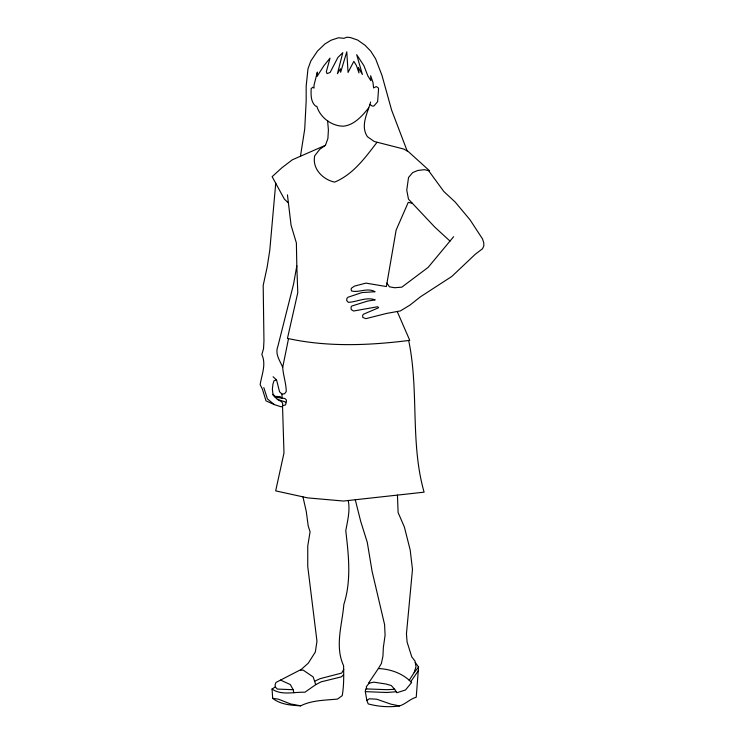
<?xml version="1.0" encoding="UTF-8"?>
<svg xmlns="http://www.w3.org/2000/svg" width="744" height="744" viewBox="0 0 744 744"><rect width="100%" height="100%" fill="white"/><g stroke="black" fill="none" stroke-linecap="round" stroke-linejoin="round"><path stroke-width="1.12" d="M272.044 689.028C281.483 695.733 294.113 691.799 304.891 692.246L315.716 684.666L313.187 676.947L303.18 670.139L299.851 670.139L275.987 682.434L275.113 684.666L275.28 686.963L272.044 689.028L272.704 698.346C280.432 704.54 291.109 705.321 300.688 705.824C312.08 700.113 325.1 700.309 337.488 699.072L342.212 695.668C343.979 685.773 343.774 675.692 343.589 665.694C334.595 646.266 342.203 624.635 343.84 604.463C351.549 580.366 348.601 555.312 345.783 530.732C347.522 520.819 350.303 510.598 348.229 500.526M415.254 662.467L418.547 667.005L416.231 697.24C409.981 698.951 405.685 704.084 399.491 705.935C389.177 707.432 378.24 706.633 368.196 703.898L366.866 700.523L365.332 691.641L365.62 688.888L386.936 689.679L394.636 689.269L396.868 692.729L405.489 689.986L411.59 682.583C403.22 673.525 390.498 669.014 378.352 668.549L368.438 683.299L373.814 682.164L385.969 684.006L391.344 685.559L394.636 689.269M275.736 183.275L269.765 250.393L267.133 267.236L263.19 285.389L263.953 340.892L263.534 348.666L261.851 354.544C266.454 364.448 261.646 374.79 260.149 384.685L262.372 389.075L266.008 400.858L274.331 404.606L281.12 406.801L282.543 406.429L282.655 403.164L281.381 401.63L277.382 399.361L273.104 395.25L272.369 389.242L272.899 384.332L274.006 380.751L276.554 379.942L279.539 391.772L282.004 394.115L282.004 398.133L284.803 398.477L286.31 399.881L286.431 401.667L285.724 402.634M300.455 156.249L304.714 129.149L306.175 101.156L306.175 86.183L307.979 68.792L310.843 60.971L317.521 51.011L324.914 43.97L331.015 40.241L338.464 37.777L344.016 38.316L346.871 37.2L350.461 37.572L357.65 40.055L364.941 45.179L370.726 51.113L375.608 58.832L382.007 75.507L391.642 110.196L407.154 150.92M412.371 203.289L408.261 202.359L396.134 230.082L386.378 286.542L365.899 283.111L354.497 286.115L351.68 287.984L351.075 289.007L351.503 290.951C358.933 293.015 367.424 287.277 375.097 291.732L361.956 292.569L348.015 297.237L346.909 298.335L346.695 300.585L348.397 302.362C357.232 301.887 366.318 296.623 375.218 299.86L367.397 301.125L351.875 306.007L351.075 307.058L351.159 309.541L353.595 311.011L377.636 306.742L378.631 307.737L363.379 314.266L362.626 315.419L362.867 317.53L365.927 318.646L386.555 313.438L400.356 310.936L410.102 304.993L420.416 296.819L451.85 276.424L475.277 254.262L482.484 248.775L483.851 245.864L483.749 242.702L482.503 238.908L470.05 219.843L455.235 202.098L443.815 191.496L428.563 170.599M287.444 194.891L291.081 225.283L296.382 242.953L296.819 265.841L293.536 284.217L277.838 346.472C274.778 354.088 279.977 360.654 282.701 367.313C283.194 375.525 286.254 383.513 286.226 391.595L284.58 393.762L282.004 394.115M282.701 367.313L288.523 338.641M370.633 102.002C367.583 113.097 360.133 125.708 367.397 136.682L374.213 141.481L403.694 149.032L408.233 151.506L429.576 170.822L424.433 169.688L417.896 170.441L412.678 172.599L408.54 177.453L406.754 190.157L408.475 199.15L434.887 227.208L449.99 241.084M409.209 680.286L414.166 672.548L415.998 666.615L415.013 661.1L411.758 656.859L407.089 642.016L406.447 633.823L412.474 569.467L410.204 550.067L404.411 527.124L398.105 512.514L397.454 495.104M376.966 142.392C365.044 157.812 353.298 174.338 334.614 182.113C322.757 179.611 311.969 168.544 314.703 155.794L319.781 149.284L325.426 145.303L327.89 138.626L328.402 129.949L327.583 120.519M343.784 669.34L341.673 673.078L320.078 678.677L314.824 681.151M378.352 668.549L381.384 663.555L382.928 656.236L383.365 647.382L385.094 635.199L384.583 624.597L372.093 571.308L367.285 542.367L360.738 521.498L355.269 499.745M368.717 107.852C362.337 115.757 354.386 124.936 343.672 126.164C331.945 126.406 320.115 117.496 316.851 106.327L315.568 106.094C310.536 101.593 311.011 94.748 311.15 88.638L312.778 87.243L314.033 88.108L314.033 85.086L317.363 72.056L317.065 76.446L323.891 65.723L330.029 58.125L326.328 71.768L327.1 73.619L330.122 72.447L337.916 57.446L342.789 52.666L337.432 73.712L340.454 68.746L340.65 72.252L346.788 51.792L348.053 72.447L353.837 61.352L356.404 65.491L358.961 72.931L358.338 67.434L362.384 74.484L356.683 54.693L363.835 65.574L367.973 76.139L370.875 80.696L370.67 75.73L372.977 82.454L373.609 87.95L376.176 86.592L377.98 87.55L378.575 88.713L377.636 101.714L373.888 106.029L372.381 106.113L369.833 104.448M410.707 681.727L418.593 670.344M369.136 683.15L366.336 686.693L366.653 688.925M414.166 672.548L418.547 667.005M453.645 236.685L428.135 267.394L401.825 287.156L394.627 287.733L389.41 286.803L386.936 283.027M343.589 674.771L341.412 676.845L321.129 681.839L315.716 684.666M300.464 670.139L308.267 663.174L315.335 652.023L316.963 641.198L307.746 566.537L307.746 546.003L310.081 531.802L308.211 525.98L306.277 511.472L302.947 496.853L275.671 490.873L283.985 452.994L282.543 406.429M366.866 700.523L369.294 698.802L376.669 699.193L390.86 704.131L399.491 705.935M325.426 145.303L292.318 159.811L281.939 167.735L272.137 176.663L284.375 199.113L287.974 202.573M396.236 691.743L386.88 692.487L365.332 691.641M282.822 405.638L285.603 404.857L286.012 403.062L285.268 401.974L277.382 399.361M293.852 692.757L293.136 689.697L277.335 689.084L275.28 686.963M275.187 397.231L282.004 398.133M272.704 698.346L278.368 699.165L290.541 703.945L300.688 705.824M302.947 496.853L307.635 497.885L343.486 501.047L424.099 492.165C409.991 442.643 419.198 390.563 408.67 340.473M280.525 680.09L290.327 684.554L293.136 689.697M274.331 404.606L267.412 398.886L263.822 387.605M273.094 376.771L276.554 379.942M273.011 394.274L275.261 396.385L280.144 396.636L281.539 398.077M397.222 311.504L409.758 340.352C369.349 345.504 327.425 347.253 287.454 338.399L297.777 292.699L296.819 265.841"/></g></svg>
